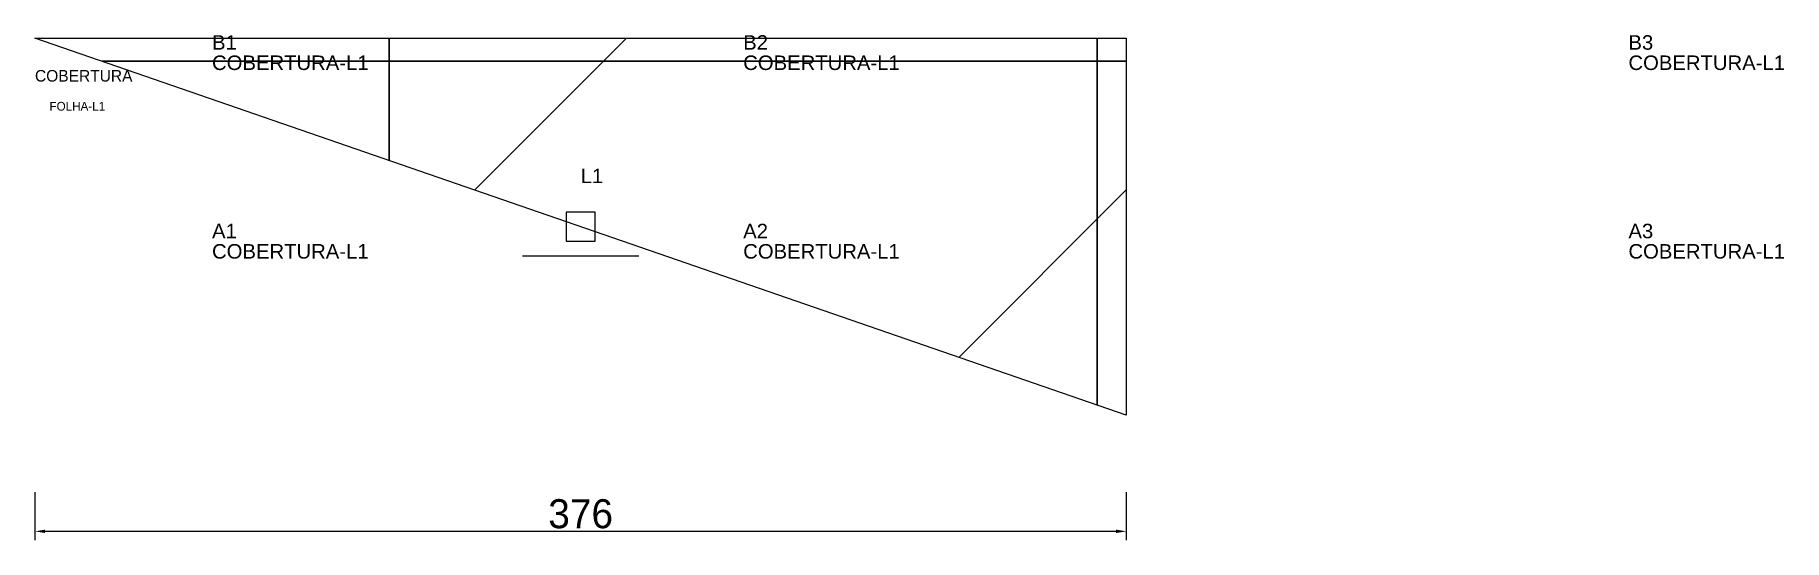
# Model space of a CAD drawing. Header units: metres. Extents: x 222 to 825, y 28 to 203.
import ezdxf

# ---------------------------------------------------------------- set-up
doc = ezdxf.new("R2010")
doc.units = ezdxf.units.M
for name, color, linetype in [('3', 3, 'CONTINUOUS'), ('AUX00', 7, 'CONTINUOUS'), ('COTA', 241, 'CONTINUOUS'), ('FOLHA', 255, 'CONTINUOUS'), ('Hachura', 251, 'CONTINUOUS'), ('NOMENCLATURA', 7, 'CONTINUOUS'), ('Nível', 160, 'CONTINUOUS'), ('Painéis', 200, 'CONTINUOUS'), ('Pilares', 5, 'CONTINUOUS'), ('SARR_2.2x7', 40, 'CONTINUOUS')]:
    doc.layers.add(name, color=color, linetype=linetype)
doc.styles.add('ARIAL', font='Arial.ttf')
doc.styles.add('STR_STANDARD', font='arial.ttf')
doc.dimstyles.new('EZ DXF', dxfattribs={"dimtxt": 10, "dimasz": 3.5, "dimexe": 3, "dimexo": 1.5, "dimgap": 1, "dimtad": 1, "dimdec": 1, "dimdsep": 46, "dimcen": 2.5, "dimazin": 3, "dimtfac": 1, "dimtmove": 0, "dimatfit": 3})

msp = doc.modelspace()

# ---------------------------------------------------------------- hatches: boundary and pattern name
at = {"layer": 'Hachura'}
h = msp.add_hatch(dxfattribs=at)
h.set_pattern_fill('ANSI31', scale=50)
h.paths.add_polyline_path([(222.2, 201.5), (598.2, 201.5), (598.2, 71.5)])
h = msp.add_hatch(dxfattribs=at)
h.set_pattern_fill('ANSI31', scale=50)
h.paths.add_polyline_path([(222.2, 201.5), (598.2, 201.5), (598.2, 71.5)])

# ---------------------------------------------------------------- linework, layer by layer
at = {"layer": '3'}
for points in [[(344.2, 159.32), (344.2, 201.5)], [(344.2, 159.32), (344.2, 201.5)], [(588.2, 74.96), (588.2, 201.5)], [(588.2, 74.96), (588.2, 201.5)], [(245.34, 193.5), (598.2, 193.5)], [(245.34, 193.5), (598.2, 193.5)]]:
    msp.add_lwpolyline(points, close=True, dxfattribs=at)
at = {"layer": 'Painéis', "color": 200}
for p, q in [((222.2, 201.5), (598.2, 201.5)), ((598.2, 71.5), (222.2, 201.5)), ((222.2, 201.5), (598.2, 201.5)), ((598.2, 71.5), (222.2, 201.5)), ((598.2, 201.5), (598.2, 71.5)), ((598.2, 201.5), (598.2, 71.5))]:
    msp.add_line(p, q, dxfattribs=at)
at = {"layer": 'Pilares'}
msp.add_lwpolyline([(405.2, 131.5), (415.2, 131.5), (415.2, 141.5), (405.2, 141.5)], close=True, dxfattribs=at)
msp.add_lwpolyline([(405.2, 131.5), (415.2, 131.5), (415.2, 141.5), (405.2, 141.5)], close=True, dxfattribs=at)
at = {"layer": 'SARR_2.2x7'}
msp.add_line((390.2, 126.5), (430.2, 126.5), dxfattribs=at)
msp.add_line((390.2, 126.5), (430.2, 126.5), dxfattribs=at)

# ---------------------------------------------------------------- texts
at = {"layer": '3', "style": 'STR_STANDARD'}
for s, p in [('B1', (283.2, 197.5)), ('B1', (283.2, 197.5)), ('B2', (466.2, 197.5)), ('B2', (466.2, 197.5)), ('B3', (771.2, 197.5)), ('B3', (771.2, 197.5)), ('A1', (283.2, 132.5)), ('A1', (283.2, 132.5)), ('A2', (466.2, 132.5)), ('A2', (466.2, 132.5)), ('A3', (771.2, 132.5)), ('A3', (771.2, 132.5))]:
    msp.add_text(s, height=5, dxfattribs=at).set_placement(p)
at = {"layer": 'AUX00', "style": 'STR_STANDARD'}
for p in [(283.2, 190.5), (283.2, 190.5), (466.2, 190.5), (466.2, 190.5), (771.2, 190.5), (771.2, 190.5), (283.2, 125.5), (283.2, 125.5), (466.2, 125.5), (466.2, 125.5), (771.2, 125.5), (771.2, 125.5)]:
    msp.add_text('COBERTURA-L1', height=5, dxfattribs=at).set_placement(p)
at = {"layer": 'FOLHA'}
msp.add_text('FOLHA-L1', height=3, dxfattribs=at).set_placement((227.2, 176.5))
msp.add_text('FOLHA-L1', height=3, dxfattribs=at).set_placement((227.2, 176.5))
at = {"layer": 'NOMENCLATURA', "insert": (410.2, 156.5), "char_height": 5, "attachment_point": 1, "style": 'ARIAL'}
msp.add_mtext('L1', dxfattribs=at)
msp.add_mtext('L1', dxfattribs=at)
at = {"layer": 'Nível'}
msp.add_text('COBERTURA', height=4, dxfattribs=at).set_placement((222.2, 186.5))
msp.add_text('COBERTURA', height=4, dxfattribs=at).set_placement((222.2, 186.5))

# ---------------------------------------------------------------- dimensions: what is measured, and where the dimension line sits
at = {"layer": 'COTA'}
msp.add_linear_dim(base=(222.2, 31.5), p1=(222.2, 46.5), p2=(598.2, 46.5), dimstyle='EZ DXF', dxfattribs=at).render()
msp.add_linear_dim(base=(222.2, 31.5), p1=(222.2, 46.5), p2=(598.2, 46.5), dimstyle='EZ DXF', dxfattribs=at).render()

doc.saveas('drawing.dxf')
